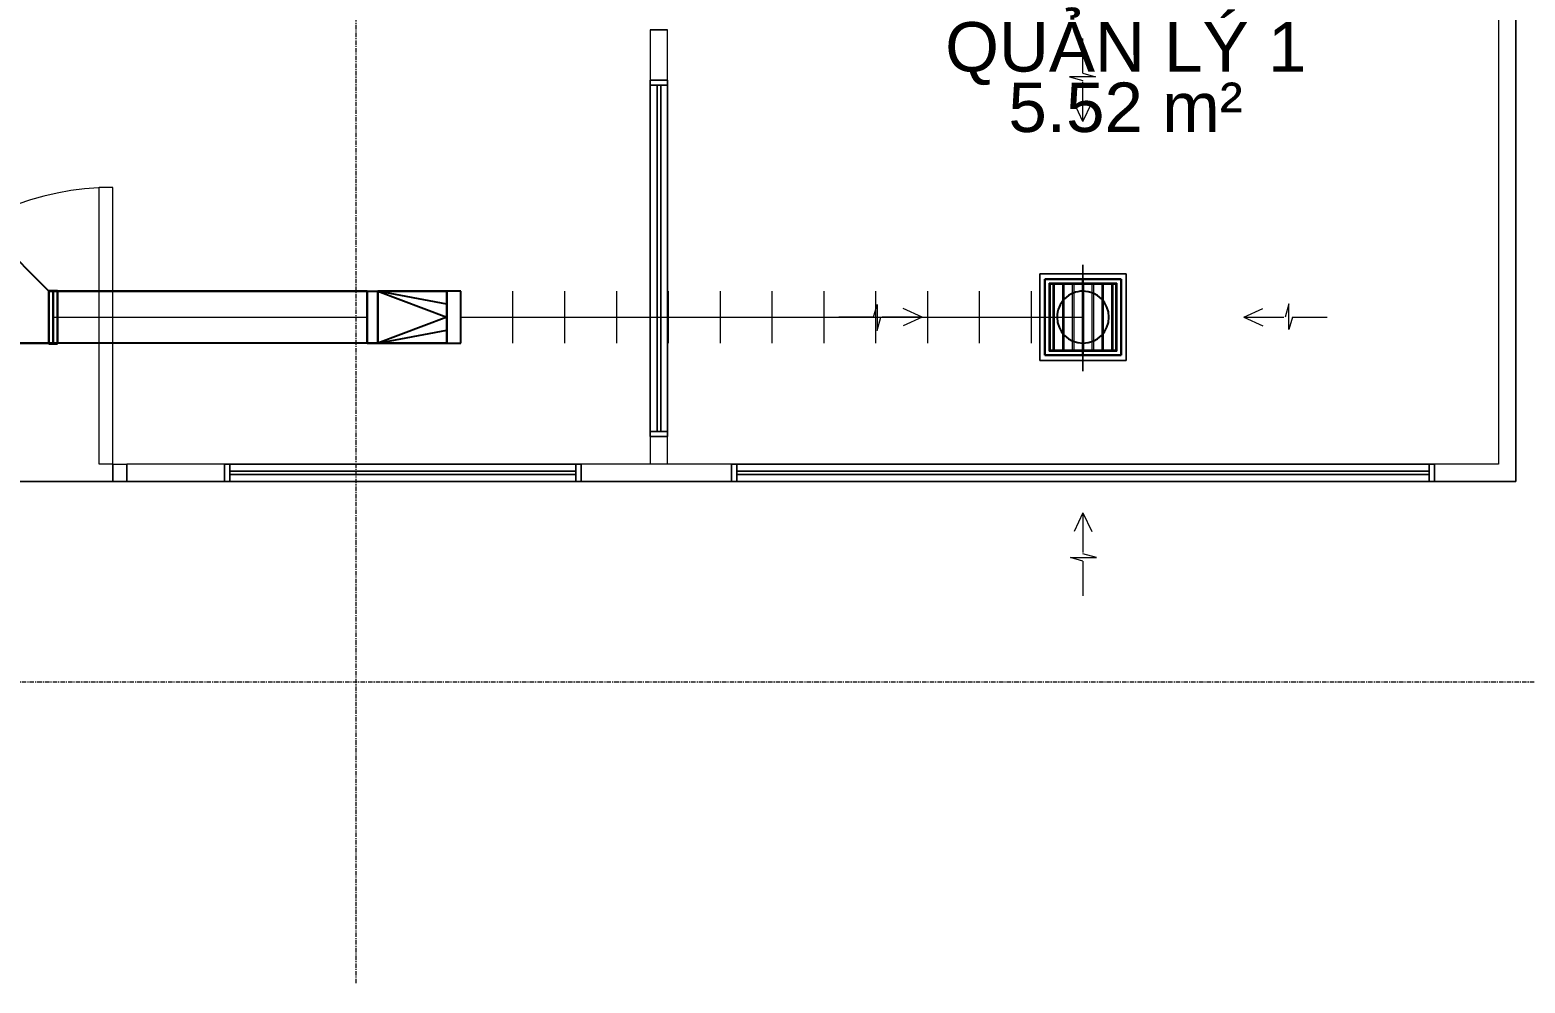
# Model space of a CAD drawing. Header units: millimetres. Extents: x -21807 to 17683, y 43568 to 60640.
# Drawn here: x 9959 to 14279, y 43568 to 46322 of the extents above; entities that cross this region are included whole.
import ezdxf

# ---------------------------------------------------------------- set-up
doc = ezdxf.new("R2010")
doc.units = ezdxf.units.MM
doc.linetypes.add('Grid Line', pattern=[22.225, 12.7, -3.175, 3.175, -3.175])
for name, color, linetype, lineweight in [('A-AREA-IDEN', 7, 'Continuous', 9), ('A-DETL-GENF', 7, 'Continuous', 5), ('A-GENM', 7, 'Continuous', 5), ('A-WALL', 7, 'Continuous', 9), ('M-HVAC-CDFF', 7, 'Continuous', 5), ('M-HVAC-DUCT', 7, 'Continuous', 25), ('M-HVAC-DUCT-CNTR', 7, 'Continuous', 5), ('S-GRID', 7, 'Continuous', 9)]:
    doc.layers.add(name, color=color, linetype=linetype, lineweight=lineweight)
for name, color, linetype, lineweight, true_color in [('A-DOOR', 5, 'Continuous', 9, 0x0000ff), ('A-FLOR', 7, 'Continuous', 9, 0x007f00), ('A-GLAZ', 7, 'Continuous', 9, 0x00007f), ('M-HVAC-DUCT-PATT', 7, 'Continuous', 5, 0x007f00)]:
    doc.layers.add(name, color=color, linetype=linetype, lineweight=lineweight, true_color=true_color)
doc.styles.add('Arial_3', font='arial.ttf', dxfattribs={"height": 143})

# ---------------------------------------------------------------- blocks, each defined once
blk = doc.blocks.new('AK_OViewTuongPanel - 2000x1200-V4-MẶT BẰNG HỆ THỐNG GIÓ THẢI')
at = {"layer": 'A-GLAZ', "color": 9, "lineweight": 13, "true_color": 0xaaaad4}
for p, q in [((-1015, 25), (-1015, -25)), ((-1000, 25), (-1015, 25)), ((-1000, -25), (-1000, 25)), ((1000, 25), (-1000, 25)), ((1000, 5), (-1000, 5)), ((-1000, 5), (-1000, -5)), ((1015, 25), (1000, 25)), ((1000, 25), (1000, -25)), ((1000, -5), (1000, 5)), ((1015, -25), (1015, 25)), ((-1015, -25), (-1000, -25)), ((-1000, -5), (1000, -5)), ((-1000, -25), (1000, -25)), ((1000, -25), (1015, -25))]:
    blk.add_line(p, q, dxfattribs=at)
at = {"layer": 'A-GLAZ', "color": 7, "lineweight": 13, "true_color": 0xececf5}
for p, q in [((-1015, -25), (-1015, 25)), ((-1000, -5), (-1000, 5)), ((-1000, 5), (-1000, -5)), ((1000, 5), (1000, -5)), ((1000, -5), (1000, 5)), ((1015, 25), (1015, -25))]:
    blk.add_line(p, q, dxfattribs=at)
at = {"layer": 'A-GLAZ', "color": 254, "lineweight": 13, "true_color": 0xe0e0ef}
for p, q in [((-1015, 25), (-1000, 25)), ((-1000, 25), (-1000, 5)), ((1000, 25), (1015, 25)), ((1000, 5), (1000, 25)), ((-1000, -25), (-1015, -25)), ((-1000, -5), (-1000, -25)), ((1000, -25), (1000, -5)), ((1015, -25), (1000, -25))]:
    blk.add_line(p, q, dxfattribs=at)
at = {"layer": 'A-GLAZ', "color": 254, "lineweight": 13, "true_color": 0xcccce5}
for p, q in [((-1000, 25), (1000, 25)), ((-1000, 5), (1000, 5)), ((1000, -5), (-1000, -5)), ((1000, -25), (-1000, -25))]:
    blk.add_line(p, q, dxfattribs=at)
blk = doc.blocks.new('AK_OViewTuongPanel - 1000x1200-V5-MẶT BẰNG HỆ THỐNG GIÓ THẢI')
at = {"layer": 'A-GLAZ', "color": 254, "lineweight": 13, "true_color": 0xe0e0ef}
for p, q in [((-515, 25), (-500, 25)), ((-500, 25), (-500, 5)), ((500, 25), (515, 25)), ((500, 5), (500, 25)), ((-500, -25), (-515, -25)), ((-500, -5), (-500, -25)), ((500, -25), (500, -5)), ((515, -25), (500, -25))]:
    blk.add_line(p, q, dxfattribs=at)
at = {"layer": 'A-GLAZ', "color": 7, "lineweight": 13, "true_color": 0xececf5}
for p, q in [((-515, -25), (-515, 25)), ((-500, -5), (-500, 5)), ((-500, 5), (-500, -5)), ((500, 5), (500, -5)), ((500, -5), (500, 5)), ((515, 25), (515, -25))]:
    blk.add_line(p, q, dxfattribs=at)
at = {"layer": 'A-GLAZ', "color": 9, "lineweight": 13, "true_color": 0xaaaad4}
for p, q in [((-515, 25), (-515, -25)), ((-500, 25), (-515, 25)), ((500, 25), (-500, 25)), ((-500, -25), (-500, 25)), ((500, 5), (-500, 5)), ((-500, 5), (-500, -5)), ((515, 25), (500, 25)), ((500, 25), (500, -25)), ((500, -5), (500, 5)), ((515, -25), (515, 25)), ((-515, -25), (-500, -25)), ((-500, -5), (500, -5)), ((-500, -25), (500, -25)), ((500, -25), (515, -25))]:
    blk.add_line(p, q, dxfattribs=at)
at = {"layer": 'A-GLAZ', "color": 254, "lineweight": 13, "true_color": 0xcccce5}
for p, q in [((-500, 25), (500, 25)), ((-500, 5), (500, 5)), ((500, -5), (-500, -5)), ((500, -25), (-500, -25))]:
    blk.add_line(p, q, dxfattribs=at)
blk = doc.blocks.new('AK_OViewTuongPanel - 1000x1200-V27-MẶT BẰNG HỆ THỐNG GIÓ THẢI')
at = {"layer": 'A-GLAZ', "color": 254, "lineweight": 13, "true_color": 0xe0e0ef}
for p, q in [((-515, 25), (-500, 25)), ((-500, 25), (-500, 5)), ((500, 25), (515, 25)), ((500, 5), (500, 25)), ((-500, -25), (-515, -25)), ((-500, -5), (-500, -25)), ((500, -25), (500, -5)), ((515, -25), (500, -25))]:
    blk.add_line(p, q, dxfattribs=at)
at = {"layer": 'A-GLAZ', "color": 7, "lineweight": 13, "true_color": 0xececf5}
for p, q in [((-515, -25), (-515, 25)), ((-500, -5), (-500, 5)), ((-500, 5), (-500, -5)), ((500, 5), (500, -5)), ((500, -5), (500, 5)), ((515, 25), (515, -25))]:
    blk.add_line(p, q, dxfattribs=at)
at = {"layer": 'A-GLAZ', "color": 9, "lineweight": 13, "true_color": 0xaaaad4}
for p, q in [((-515, 25), (-515, -25)), ((-500, 25), (-515, 25)), ((500, 25), (-500, 25)), ((-500, -25), (-500, 25)), ((500, 5), (-500, 5)), ((-500, 5), (-500, -5)), ((515, 25), (500, 25)), ((500, 25), (500, -25)), ((500, -5), (500, 5)), ((515, -25), (515, 25)), ((-515, -25), (-500, -25)), ((-500, -5), (500, -5)), ((-500, -25), (500, -25)), ((500, -25), (515, -25))]:
    blk.add_line(p, q, dxfattribs=at)
at = {"layer": 'A-GLAZ', "color": 254, "lineweight": 13, "true_color": 0xcccce5}
for p, q in [((-500, 25), (500, 25)), ((-500, 5), (500, 5)), ((500, -5), (-500, -5)), ((500, -25), (-500, -25))]:
    blk.add_line(p, q, dxfattribs=at)
blk = doc.blocks.new('Cư_a đôi ca_nh lê_ch - _D2 _1300x2200__TrongNha-1164139-MẶT BẰNG HỆ THỐNG GIÓ THẢI')
at = {"layer": 'A-DETL-GENF', "color": 253, "lineweight": 9, "true_color": 0xaaaaaa}
for p, q in [((-785, -25), (-745, -25)), ((-785, -25), (-785, -825)), ((-745, -25), (-745, -825)), ((435, -25), (395, -25)), ((395, -25), (395, -445)), ((435, -25), (435, -445)), ((435, -445), (395, -445)), ((-785, -825), (-745, -825))]:
    blk.add_line(p, q, dxfattribs=at)
for centre, radius, start, end in [((-785, -25), 800, 270, 360), ((435, -25), 420, 180, 270)]:
    blk.add_arc(centre, radius, start, end, dxfattribs=at)
at = {"layer": 'A-DOOR', "color": 254, "lineweight": 13, "true_color": 0xccccff}
for p, q in [((-825, -25), (-825, 25)), ((-825, 25), (-785, 25)), ((-785, -25), (-785, 25)), ((435, 25), (475, 25)), ((435, -25), (435, 25)), ((475, 25), (475, -25)), ((-785, -25), (-825, -25)), ((475, -25), (435, -25))]:
    blk.add_line(p, q, dxfattribs=at)
at = {"layer": 'A-DOOR', "color": 161, "lineweight": 13, "true_color": 0xaaaaff}
for p, q in [((-825, 25), (-785, 25)), ((-785, 25), (-785, -25)), ((435, -25), (435, 25)), ((435, 25), (475, 25)), ((-785, -25), (-825, -25)), ((475, -25), (435, -25))]:
    blk.add_line(p, q, dxfattribs=at)
at = {"layer": 'A-DOOR', "color": 254, "lineweight": 13, "true_color": 0xe0e0ff}
for p, q in [((-825, -25), (-825, 25)), ((475, -25), (475, 25))]:
    blk.add_line(p, q, dxfattribs=at)
blk = doc.blocks.new('AK-SGS-M3-A_rvt-1-MẶT BẰNG HỆ THỐNG GIÓ THẢI')
at = {"layer": 'A-WALL', "color": 253, "lineweight": 13, "true_color": 0xaaaaaa}
for p, q in [((14251.4, 45016.9), (14251.4, 51091.9)), ((14201.4, 47366.9), (14201.4, 45066.9)), ((11751.4, 46321.9), (11751.4, 46176.9)), ((11801.4, 46321.9), (11751.4, 46321.9)), ((11801.4, 46176.9), (11801.4, 46321.9)), ((11751.4, 45146.9), (11751.4, 45066.9)), ((11801.4, 45066.9), (11801.4, 45146.9)), ((10521.4, 45066.9), (10238.9, 45066.9)), ((10238.9, 45066.9), (10238.9, 45016.9)), ((11751.4, 45066.9), (11551.4, 45066.9)), ((11986.4, 45066.9), (11801.4, 45066.9)), ((14201.4, 45066.9), (14016.4, 45066.9)), ((10238.9, 45016.9), (10521.4, 45016.9)), ((11551.4, 45016.9), (11986.4, 45016.9)), ((14016.4, 45016.9), (14201.4, 45016.9)), ((14201.4, 45016.9), (14251.4, 45016.9))]:
    blk.add_line(p, q, dxfattribs=at)
at = {"layer": 'A-WALL', "color": 254, "lineweight": 13, "true_color": 0xcccccc}
for p, q in [((14251.4, 45016.9), (14251.4, 51091.9)), ((14201.4, 47366.9), (14201.4, 45066.9)), ((11751.4, 46321.9), (11751.4, 46176.9)), ((11801.4, 46176.9), (11801.4, 46321.9)), ((11751.4, 45161.9), (11751.4, 46161.9)), ((11801.4, 46161.9), (11801.4, 45161.9)), ((11751.4, 45146.9), (11751.4, 45066.9)), ((11801.4, 45066.9), (11801.4, 45146.9)), ((10521.4, 45066.9), (10238.9, 45066.9)), ((10536.4, 45066.9), (11536.4, 45066.9)), ((11751.4, 45066.9), (11551.4, 45066.9)), ((11986.4, 45066.9), (11801.4, 45066.9)), ((12001.4, 45066.9), (14001.4, 45066.9)), ((14201.4, 45066.9), (14016.4, 45066.9)), ((10238.9, 45016.9), (10521.4, 45016.9)), ((11536.4, 45016.9), (10536.4, 45016.9)), ((11551.4, 45016.9), (11986.4, 45016.9)), ((14001.4, 45016.9), (12001.4, 45016.9)), ((14016.4, 45016.9), (14201.4, 45016.9)), ((14251.4, 45016.9), (14201.4, 45016.9))]:
    blk.add_line(p, q, dxfattribs=at)
at = {"layer": 'A-WALL', "color": 254, "lineweight": 13, "true_color": 0xe0e0e0}
for p, q in [((11751.4, 46321.9), (11801.4, 46321.9)), ((11751.4, 46176.9), (11801.4, 46176.9)), ((11751.4, 46161.9), (11751.4, 46176.9)), ((11801.4, 46176.9), (11801.4, 46161.9)), ((11751.4, 46161.9), (11751.4, 45161.9)), ((11801.4, 45161.9), (11801.4, 46161.9)), ((11751.4, 45146.9), (11751.4, 45161.9)), ((11801.4, 45146.9), (11751.4, 45146.9)), ((11801.4, 45161.9), (11801.4, 45146.9)), ((10238.9, 45016.9), (10238.9, 45066.9)), ((10521.4, 45016.9), (10521.4, 45066.9)), ((10521.4, 45066.9), (10536.4, 45066.9)), ((11536.4, 45066.9), (10536.4, 45066.9)), ((11536.4, 45066.9), (11551.4, 45066.9)), ((11551.4, 45066.9), (11551.4, 45016.9)), ((11801.4, 45066.9), (11751.4, 45066.9)), ((11986.4, 45016.9), (11986.4, 45066.9)), ((11986.4, 45066.9), (12001.4, 45066.9)), ((14001.4, 45066.9), (12001.4, 45066.9)), ((14001.4, 45066.9), (14016.4, 45066.9)), ((14016.4, 45066.9), (14016.4, 45016.9)), ((10536.4, 45016.9), (10521.4, 45016.9)), ((10536.4, 45016.9), (11536.4, 45016.9)), ((11551.4, 45016.9), (11536.4, 45016.9)), ((12001.4, 45016.9), (11986.4, 45016.9)), ((12001.4, 45016.9), (14001.4, 45016.9)), ((14016.4, 45016.9), (14001.4, 45016.9))]:
    blk.add_line(p, q, dxfattribs=at)
at = {"layer": 'A-WALL', "color": 7, "lineweight": 13, "true_color": 0xececec}
for p, q in [((11751.4, 46176.9), (11751.4, 46161.9)), ((11751.4, 46176.9), (11801.4, 46176.9)), ((11801.4, 46161.9), (11801.4, 46176.9)), ((11751.4, 45161.9), (11751.4, 45146.9)), ((11801.4, 45146.9), (11751.4, 45146.9)), ((11801.4, 45146.9), (11801.4, 45161.9)), ((10521.4, 45016.9), (10521.4, 45066.9)), ((10536.4, 45066.9), (10521.4, 45066.9)), ((11551.4, 45066.9), (11536.4, 45066.9)), ((11551.4, 45066.9), (11551.4, 45016.9)), ((11986.4, 45016.9), (11986.4, 45066.9)), ((12001.4, 45066.9), (11986.4, 45066.9)), ((14016.4, 45066.9), (14001.4, 45066.9)), ((14016.4, 45066.9), (14016.4, 45016.9)), ((10521.4, 45016.9), (10536.4, 45016.9)), ((11536.4, 45016.9), (11551.4, 45016.9)), ((11986.4, 45016.9), (12001.4, 45016.9)), ((14001.4, 45016.9), (14016.4, 45016.9))]:
    blk.add_line(p, q, dxfattribs=at)
at = {"layer": 'A-DOOR', "color": 9, "lineweight": 13, "true_color": 0xaaaad4, "rotation": 180}
blk.add_blockref('Cư_a đôi ca_nh lê_ch - _D2 _1300x2200__TrongNha-1164139-MẶT BẰNG HỆ THỐNG GIÓ THẢI', (9413.9, 45041.9), dxfattribs=at)
at = {"layer": 'A-GLAZ', "color": 9, "lineweight": 13, "true_color": 0xaaaad4}
for name, p, rotation in [('AK_OViewTuongPanel - 1000x1200-V27-MẶT BẰNG HỆ THỐNG GIÓ THẢI', (11776.4, 45661.9), 89.9999999999999), ('AK_OViewTuongPanel - 2000x1200-V4-MẶT BẰNG HỆ THỐNG GIÓ THẢI', (13001.4, 45041.9), 180)]:
    blk.add_blockref(name, p, dxfattribs=dict(at, rotation=rotation))
blk.add_blockref('AK_OViewTuongPanel - 1000x1200-V5-MẶT BẰNG HỆ THỐNG GIÓ THẢI', (11036.4, 45041.9), dxfattribs=at)
blk = doc.blocks.new('THẢI GIÓ TƯƠI - THẢI 250-2479535-MẶT BẰNG HỆ THỐNG GIÓ THẢI')
at = {"layer": 'A-GENM', "color": 34, "true_color": 0x994c00}
for p, q in [((0, 605), (0, 705)), ((0, 605), (36.1, 594.6)), ((-38.7, 594.6), (0, 583.6)), ((36.1, 594.6), (-38.7, 594.6)), ((0, 465), (0, 580)), ((0, 465), (-25.4, 519.4)), ((0, 465), (25.4, 519.4)), ((-705, 0), (-805, 0)), ((-705, 0), (-694.6, 36.1)), ((-694.6, 36.1), (-694.6, -38.7)), ((-694.6, -38.7), (-683.6, 0)), ((-565, 0), (-680, 0)), ((-565, 0), (-619.4, 25.4)), ((-565, 0), (-619.4, -25.4)), ((27.3, 0), (65, 0)), ((107.3, 0), (27.3, 0)), ((65, 0), (49.6, 0)), ((65, 0), (80.4, 0)), ((65, 0), (107.3, 0)), ((75.6, 0), (113.3, 0)), ((155.6, 0), (75.6, 0)), ((113.3, 0), (97.9, 0)), ((113.3, 0), (128.7, 0)), ((113.3, 0), (155.6, 0)), ((565, 0), (619.4, 25.4)), ((694.6, 38.7), (683.6, 0)), ((694.6, -36.1), (694.6, 38.7)), ((-151, 0), (-113.3, 0)), ((-71, 0), (-151, 0)), ((-113.3, 0), (-128.7, 0)), ((-113.3, 0), (-97.9, 0)), ((-113.3, 0), (-71, 0)), ((-102.7, 0), (-65, 0)), ((-22.7, 0), (-102.7, 0)), ((-65, 0), (-80.4, 0)), ((-65, 0), (-49.6, 0)), ((-65, 0), (-22.7, 0)), ((565, 0), (619.4, -25.4)), ((565, 0), (680, 0)), ((705, 0), (694.6, -36.1)), ((705, 0), (805, 0)), ((0, -465), (-25.4, -519.4)), ((0, -465), (25.4, -519.4)), ((0, -465), (0, -580)), ((-36.1, -594.6), (38.7, -594.6)), ((0, -605), (-36.1, -594.6)), ((38.7, -594.6), (0, -583.6)), ((0, -605), (0, -705))]:
    blk.add_line(p, q, dxfattribs=at)
at = {"layer": 'M-HVAC-CDFF', "color": 34, "true_color": 0x994c00}
for p, q in [((125, 125), (-125, 125)), ((-125, 125), (-125, -125)), ((-125, -125), (-125, 125)), ((-125, 125), (125, 125)), ((98, 98), (-98, 98)), ((-98, 98), (-98, -98)), ((-98, -98), (-98, 98)), ((-98, 98), (98, 98)), ((-95, -95), (-95, 95)), ((-95, 95), (95, 95)), ((95, 95), (-95, 95)), ((-95, 95), (-95, -95)), ((-95, -95), (-95, 95)), ((-95, 95), (95, 95)), ((95, 95), (-95, 95)), ((-95, 95), (-95, -95)), ((95, 87.6), (-95, 87.6)), ((95, 95), (95, -95)), ((95, -95), (95, 95)), ((95, 95), (95, -95)), ((95, -95), (95, 95)), ((98, -98), (98, 98)), ((98, 98), (98, -98)), ((125, -125), (125, 125)), ((125, 125), (125, -125)), ((-95, 82.4), (95, 82.4)), ((95, 59.3), (-95, 59.3)), ((-95, 54.1), (95, 54.1)), ((95, 30.9), (-95, 30.9)), ((-95, 25.7), (95, 25.7)), ((95, 2.6), (-95, 2.6)), ((-95, -2.6), (95, -2.6)), ((95, -25.7), (-95, -25.7)), ((-95, -30.9), (95, -30.9)), ((95, -54.1), (-95, -54.1)), ((-95, -59.3), (95, -59.3)), ((95, -82.4), (-95, -82.4)), ((-125, -125), (125, -125)), ((125, -125), (-125, -125)), ((-98, -98), (98, -98)), ((98, -98), (-98, -98)), ((-95, -87.6), (95, -87.6)), ((95, -95), (-95, -95)), ((-95, -95), (95, -95)), ((95, -95), (-95, -95)), ((-95, -95), (95, -95))]:
    blk.add_line(p, q, dxfattribs=at)
at = {"layer": 'M-HVAC-CDFF', "color": 34, "true_color": 0x994c00, "flags": 128}
for points in [[(-95, 85), (-95, 85.4), (-95, 85.8), (-95, 86.1), (-95, 86.5), (-95, 86.8), (-95, 87), (-95, 87.3), (-95, 87.4), (-95, 87.5), (-95, 87.6), (-95, 87.5), (-95, 87.4), (-95, 87.3), (-95, 87), (-95, 86.8), (-95, 86.5), (-95, 86.1), (-95, 85.8), (-95, 85.4), (-95, 85)], [(95, 85), (95, 85.4), (95, 85.8), (95, 86.1), (95, 86.5), (95, 86.8), (95, 87), (95, 87.3), (95, 87.4), (95, 87.5), (95, 87.6), (95, 87.5), (95, 87.4), (95, 87.3), (95, 87), (95, 86.8), (95, 86.5), (95, 86.1), (95, 85.8), (95, 85.4), (95, 85)], [(-95, 85), (-95, 84.6), (-95, 84.2), (-95, 83.9), (-95, 83.5), (-95, 83.2), (-95, 83), (-95, 82.7), (-95, 82.6), (-95, 82.5), (-95, 82.4), (-95, 82.5), (-95, 82.6), (-95, 82.7), (-95, 83), (-95, 83.2), (-95, 83.5), (-95, 83.9), (-95, 84.2), (-95, 84.6), (-95, 85)], [(-95, 56.7), (-95, 57.1), (-95, 57.4), (-95, 57.8), (-95, 58.1), (-95, 58.4), (-95, 58.7), (-95, 58.9), (-95, 59.1), (-95, 59.2), (-95, 59.3), (-95, 59.2), (-95, 59.1), (-95, 58.9), (-95, 58.7), (-95, 58.4), (-95, 58.1), (-95, 57.8), (-95, 57.4), (-95, 57.1), (-95, 56.7)], [(-95, 56.7), (-95, 56.3), (-95, 55.9), (-95, 55.5), (-95, 55.2), (-95, 54.9), (-95, 54.6), (-95, 54.4), (-95, 54.2), (-95, 54.1), (-95, 54.1), (-95, 54.1), (-95, 54.2), (-95, 54.4), (-95, 54.6), (-95, 54.9), (-95, 55.2), (-95, 55.5), (-95, 55.9), (-95, 56.3), (-95, 56.7)], [(95, 85), (95, 84.6), (95, 84.2), (95, 83.9), (95, 83.5), (95, 83.2), (95, 83), (95, 82.7), (95, 82.6), (95, 82.5), (95, 82.4), (95, 82.5), (95, 82.6), (95, 82.7), (95, 83), (95, 83.2), (95, 83.5), (95, 83.9), (95, 84.2), (95, 84.6), (95, 85)], [(95, 56.7), (95, 57.1), (95, 57.4), (95, 57.8), (95, 58.1), (95, 58.4), (95, 58.7), (95, 58.9), (95, 59.1), (95, 59.2), (95, 59.3), (95, 59.2), (95, 59.1), (95, 58.9), (95, 58.7), (95, 58.4), (95, 58.1), (95, 57.8), (95, 57.4), (95, 57.1), (95, 56.7)], [(95, 56.7), (95, 56.3), (95, 55.9), (95, 55.5), (95, 55.2), (95, 54.9), (95, 54.6), (95, 54.4), (95, 54.2), (95, 54.1), (95, 54.1), (95, 54.1), (95, 54.2), (95, 54.4), (95, 54.6), (95, 54.9), (95, 55.2), (95, 55.5), (95, 55.9), (95, 56.3), (95, 56.7)], [(-95, 28.3), (-95, 28.7), (-95, 29.1), (-95, 29.5), (-95, 29.8), (-95, 30.1), (-95, 30.4), (-95, 30.6), (-95, 30.8), (-95, 30.9), (-95, 30.9), (-95, 30.9), (-95, 30.8), (-95, 30.6), (-95, 30.4), (-95, 30.1), (-95, 29.8), (-95, 29.5), (-95, 29.1), (-95, 28.7), (-95, 28.3)], [(-95, 28.3), (-95, 27.9), (-95, 27.6), (-95, 27.2), (-95, 26.9), (-95, 26.6), (-95, 26.3), (-95, 26.1), (-95, 25.9), (-95, 25.8), (-95, 25.7), (-95, 25.8), (-95, 25.9), (-95, 26.1), (-95, 26.3), (-95, 26.6), (-95, 26.9), (-95, 27.2), (-95, 27.6), (-95, 27.9), (-95, 28.3)], [(-95, 0), (-95, 0.4), (-95, 0.8), (-95, 1.1), (-95, 1.5), (-95, 1.8), (-95, 2), (-95, 2.3), (-95, 2.4), (-95, 2.5), (-95, 2.6), (-95, 2.5), (-95, 2.4), (-95, 2.3), (-95, 2), (-95, 1.8), (-95, 1.5), (-95, 1.1), (-95, 0.8), (-95, 0.4), (-95, 0)], [(-95, 0), (-95, -0.4), (-95, -0.8), (-95, -1.1), (-95, -1.5), (-95, -1.8), (-95, -2), (-95, -2.3), (-95, -2.4), (-95, -2.5), (-95, -2.6), (-95, -2.5), (-95, -2.4), (-95, -2.3), (-95, -2), (-95, -1.8), (-95, -1.5), (-95, -1.1), (-95, -0.8), (-95, -0.4), (-95, 0)], [(95, 28.3), (95, 28.7), (95, 29.1), (95, 29.5), (95, 29.8), (95, 30.1), (95, 30.4), (95, 30.6), (95, 30.8), (95, 30.9), (95, 30.9), (95, 30.9), (95, 30.8), (95, 30.6), (95, 30.4), (95, 30.1), (95, 29.8), (95, 29.5), (95, 29.1), (95, 28.7), (95, 28.3)], [(95, 28.3), (95, 27.9), (95, 27.6), (95, 27.2), (95, 26.9), (95, 26.6), (95, 26.3), (95, 26.1), (95, 25.9), (95, 25.8), (95, 25.7), (95, 25.8), (95, 25.9), (95, 26.1), (95, 26.3), (95, 26.6), (95, 26.9), (95, 27.2), (95, 27.6), (95, 27.9), (95, 28.3)], [(95, 0), (95, 0.4), (95, 0.8), (95, 1.1), (95, 1.5), (95, 1.8), (95, 2), (95, 2.3), (95, 2.4), (95, 2.5), (95, 2.6), (95, 2.5), (95, 2.4), (95, 2.3), (95, 2), (95, 1.8), (95, 1.5), (95, 1.1), (95, 0.8), (95, 0.4), (95, 0)], [(95, 0), (95, -0.4), (95, -0.8), (95, -1.1), (95, -1.5), (95, -1.8), (95, -2), (95, -2.3), (95, -2.4), (95, -2.5), (95, -2.6), (95, -2.5), (95, -2.4), (95, -2.3), (95, -2), (95, -1.8), (95, -1.5), (95, -1.1), (95, -0.8), (95, -0.4), (95, 0)], [(-95, -28.3), (-95, -27.9), (-95, -27.6), (-95, -27.2), (-95, -26.9), (-95, -26.6), (-95, -26.3), (-95, -26.1), (-95, -25.9), (-95, -25.8), (-95, -25.7), (-95, -25.8), (-95, -25.9), (-95, -26.1), (-95, -26.3), (-95, -26.6), (-95, -26.9), (-95, -27.2), (-95, -27.6), (-95, -27.9), (-95, -28.3)], [(-95, -28.3), (-95, -28.7), (-95, -29.1), (-95, -29.5), (-95, -29.8), (-95, -30.1), (-95, -30.4), (-95, -30.6), (-95, -30.8), (-95, -30.9), (-95, -30.9), (-95, -30.9), (-95, -30.8), (-95, -30.6), (-95, -30.4), (-95, -30.1), (-95, -29.8), (-95, -29.5), (-95, -29.1), (-95, -28.7), (-95, -28.3)], [(95, -28.3), (95, -27.9), (95, -27.6), (95, -27.2), (95, -26.9), (95, -26.6), (95, -26.3), (95, -26.1), (95, -25.9), (95, -25.8), (95, -25.7), (95, -25.8), (95, -25.9), (95, -26.1), (95, -26.3), (95, -26.6), (95, -26.9), (95, -27.2), (95, -27.6), (95, -27.9), (95, -28.3)], [(95, -28.3), (95, -28.7), (95, -29.1), (95, -29.5), (95, -29.8), (95, -30.1), (95, -30.4), (95, -30.6), (95, -30.8), (95, -30.9), (95, -30.9), (95, -30.9), (95, -30.8), (95, -30.6), (95, -30.4), (95, -30.1), (95, -29.8), (95, -29.5), (95, -29.1), (95, -28.7), (95, -28.3)], [(-95, -56.7), (-95, -56.3), (-95, -55.9), (-95, -55.5), (-95, -55.2), (-95, -54.9), (-95, -54.6), (-95, -54.4), (-95, -54.2), (-95, -54.1), (-95, -54.1), (-95, -54.1), (-95, -54.2), (-95, -54.4), (-95, -54.6), (-95, -54.9), (-95, -55.2), (-95, -55.5), (-95, -55.9), (-95, -56.3), (-95, -56.7)], [(-95, -56.7), (-95, -57.1), (-95, -57.4), (-95, -57.8), (-95, -58.1), (-95, -58.4), (-95, -58.7), (-95, -58.9), (-95, -59.1), (-95, -59.2), (-95, -59.3), (-95, -59.2), (-95, -59.1), (-95, -58.9), (-95, -58.7), (-95, -58.4), (-95, -58.1), (-95, -57.8), (-95, -57.4), (-95, -57.1), (-95, -56.7)], [(-95, -85), (-95, -84.6), (-95, -84.2), (-95, -83.9), (-95, -83.5), (-95, -83.2), (-95, -83), (-95, -82.7), (-95, -82.6), (-95, -82.5), (-95, -82.4), (-95, -82.5), (-95, -82.6), (-95, -82.7), (-95, -83), (-95, -83.2), (-95, -83.5), (-95, -83.9), (-95, -84.2), (-95, -84.6), (-95, -85)], [(-95, -85), (-95, -85.4), (-95, -85.8), (-95, -86.1), (-95, -86.5), (-95, -86.8), (-95, -87), (-95, -87.3), (-95, -87.4), (-95, -87.5), (-95, -87.6), (-95, -87.5), (-95, -87.4), (-95, -87.3), (-95, -87), (-95, -86.8), (-95, -86.5), (-95, -86.1), (-95, -85.8), (-95, -85.4), (-95, -85)], [(95, -56.7), (95, -56.3), (95, -55.9), (95, -55.5), (95, -55.2), (95, -54.9), (95, -54.6), (95, -54.4), (95, -54.2), (95, -54.1), (95, -54.1), (95, -54.1), (95, -54.2), (95, -54.4), (95, -54.6), (95, -54.9), (95, -55.2), (95, -55.5), (95, -55.9), (95, -56.3), (95, -56.7)], [(95, -56.7), (95, -57.1), (95, -57.4), (95, -57.8), (95, -58.1), (95, -58.4), (95, -58.7), (95, -58.9), (95, -59.1), (95, -59.2), (95, -59.3), (95, -59.2), (95, -59.1), (95, -58.9), (95, -58.7), (95, -58.4), (95, -58.1), (95, -57.8), (95, -57.4), (95, -57.1), (95, -56.7)], [(95, -85), (95, -84.6), (95, -84.2), (95, -83.9), (95, -83.5), (95, -83.2), (95, -83), (95, -82.7), (95, -82.6), (95, -82.5), (95, -82.4), (95, -82.5), (95, -82.6), (95, -82.7), (95, -83), (95, -83.2), (95, -83.5), (95, -83.9), (95, -84.2), (95, -84.6), (95, -85)], [(95, -85), (95, -85.4), (95, -85.8), (95, -86.1), (95, -86.5), (95, -86.8), (95, -87), (95, -87.3), (95, -87.4), (95, -87.5), (95, -87.6), (95, -87.5), (95, -87.4), (95, -87.3), (95, -87), (95, -86.8), (95, -86.5), (95, -86.1), (95, -85.8), (95, -85.4), (95, -85)]]:
    blk.add_lwpolyline(points, dxfattribs=at)
blk = doc.blocks.new('ConThu_VuongTron_NepC1 - Standard-2479584-MẶT BẰNG HỆ THỐNG GIÓ THẢI')
at = {"layer": 'M-HVAC-DUCT', "color": 34, "true_color": 0x994c00}
for p, q in [((9628.9, 53004.3), (9848.9, 53004.3)), ((9628.9, 52784.3), (9628.9, 53004.3)), ((9848.9, 53004.3), (9628.9, 53004.3)), ((9628.9, 53004.3), (9628.9, 52784.3)), ((9628.9, 52784.3), (9628.9, 53004.3)), ((9628.9, 53004.3), (9848.9, 53004.3)), ((9848.9, 53004.3), (9848.9, 52784.3)), ((9848.9, 52784.3), (9848.9, 53004.3)), ((9848.9, 53004.3), (9848.9, 52784.3)), ((9628.9, 52894.3), (9738.9, 52894.3)), ((9701.4, 52894.3), (9628.9, 52894.3)), ((9738.9, 52894.3), (9848.9, 52894.3)), ((9848.9, 52894.3), (9776.4, 52894.3)), ((9848.9, 52784.3), (9628.9, 52784.3)), ((9628.9, 52784.3), (9848.9, 52784.3)), ((9848.9, 52784.3), (9628.9, 52784.3))]:
    blk.add_line(p, q, dxfattribs=at)
for start, end in [(90, 180), (90, 180), (90, 180), (0, 90), (0, 90), (0, 90), (180, 270), (180, 270), (180, 270), (270, 0), (270, 0), (270, 0)]:
    blk.add_arc((9738.9, 52894.3), 75, start, end, dxfattribs=at)
blk = doc.blocks.new('ChanRe_ChuNhat_NepC1 - Standard-2527194-MẶT BẰNG HỆ THỐNG GIÓ THẢI')
at = {"layer": 'M-HVAC-DUCT', "color": 34, "true_color": 0x994c00}
for p, q in [((150, 75), (-6.096, 75)), ((-6.096, 75), (150, 75)), ((-6.096, 75), (-6.096, -225)), ((-6.096, -225), (-6.096, 75)), ((150, 77), (150, -77)), ((150, -77), (150, 77)), ((162.5, 77), (150, 77)), ((150, 77), (162.5, 77)), ((150, 75), (150, -75)), ((150, -75), (150, 75)), ((150, 75), (150, -75)), ((150, -75), (150, 75)), ((162.5, 75), (150, 75)), ((150, 75), (162.5, 75)), ((162.5, 77), (162.5, -77)), ((162.5, -77), (162.5, 77)), ((175, 77), (162.5, 77)), ((162.5, 77), (175, 77)), ((162.5, 77), (162.5, -77)), ((162.5, -77), (162.5, 77)), ((162.5, 75), (162.5, -75)), ((162.5, -75), (162.5, 75)), ((175, 75), (162.5, 75)), ((162.5, 75), (175, 75)), ((162.5, 75), (162.5, -75)), ((162.5, -75), (162.5, 75)), ((175, 77), (175, -77)), ((175, -77), (175, 77)), ((175, 75), (175, -75)), ((175, -75), (175, 75)), ((0, -225), (150, -75)), ((0, -225), (150, -75)), ((150, -75), (162.5, -75)), ((150, -75), (162.5, -75)), ((150, -77), (162.5, -77)), ((150, -77), (162.5, -77)), ((162.5, -75), (175, -75)), ((162.5, -75), (175, -75)), ((162.5, -77), (175, -77)), ((162.5, -77), (175, -77)), ((-6.096, -225), (0, -225)), ((0, -225), (-6.096, -225))]:
    blk.add_line(p, q, dxfattribs=at)
blk = doc.blocks.new('ConThu_VuongTron_NepC1 - Standard-2527269-MẶT BẰNG HỆ THỐNG GIÓ THẢI')
at = {"layer": 'M-HVAC-DUCT', "color": 34, "true_color": 0x994c00}
for p, q in [((-30, -75), (-30, 75)), ((-30, 75), (-30, -75)), ((-30, 75), (0, 75)), ((-30, 75), (0, 75)), ((0, 75), (200, 75)), ((200, 75), (0, 75)), ((0, 75), (0, -75)), ((0, -75), (0, 75)), ((0, 75), (200, 0)), ((200, 37.5), (0, 75)), ((0, -75), (0, 75)), ((0, 75), (0, -75)), ((200, 0), (200, 75)), ((200, 0), (200, 75)), ((240, 75), (200, 75)), ((200, 75), (200, 0)), ((200, 75), (200, 0)), ((240, 0), (240, 75)), ((240, 0), (240, 75)), ((200, -75), (200, 0)), ((200, -75), (200, 0)), ((200, 0), (200, -75)), ((240, -75), (240, 0)), ((240, -75), (240, 0)), ((200, 0), (0, -75)), ((0, -75), (200, -37.5)), ((200, 0), (200, -75)), ((0, -75), (-30, -75)), ((-30, -75), (0, -75)), ((0, -75), (200, -75)), ((200, -75), (0, -75)), ((200, -75), (240, -75))]:
    blk.add_line(p, q, dxfattribs=at)
blk = doc.blocks.new('AK-SGS-M3-Hrvt_rvt-1-MẶT BẰNG HỆ THỐNG GIÓ THẢI')
at = {"layer": 'A-FLOR', "color": 254, "true_color": 0xe0efe0}
for p, q in [((14251.4, 51091.9), (14251.4, 45016.9)), ((10521.4, 45016.9), (10198.9, 45016.9)), ((10536.4, 45016.9), (11536.4, 45016.9)), ((11986.4, 45016.9), (11551.4, 45016.9)), ((12001.4, 45016.9), (14001.4, 45016.9)), ((14251.4, 45016.9), (14016.4, 45016.9))]:
    blk.add_line(p, q, dxfattribs=at)
at = {"layer": 'A-FLOR', "color": 254, "true_color": 0xcce5cc}
for p, q in [((14251.4, 45016.9), (14251.4, 51091.9)), ((10198.9, 45016.9), (8978.9, 45016.9)), ((10198.9, 45016.9), (10521.4, 45016.9)), ((11551.4, 45016.9), (11986.4, 45016.9)), ((14016.4, 45016.9), (14251.4, 45016.9))]:
    blk.add_line(p, q, dxfattribs=at)
at = {"layer": 'A-FLOR', "color": 9, "true_color": 0xaad4aa}
blk.add_line((8978.9, 45016.9), (10198.9, 45016.9), dxfattribs=at)
at = {"layer": 'A-FLOR', "color": 7, "true_color": 0xf3f9f3}
for p, q in [((10536.4, 45016.9), (10521.4, 45016.9)), ((11551.4, 45016.9), (11536.4, 45016.9)), ((12001.4, 45016.9), (11986.4, 45016.9)), ((14016.4, 45016.9), (14001.4, 45016.9))]:
    blk.add_line(p, q, dxfattribs=at)
at = {"layer": 'A-FLOR', "color": 7, "true_color": 0xecf5ec}
for p, q in [((10521.4, 45016.9), (10536.4, 45016.9)), ((11536.4, 45016.9), (10536.4, 45016.9)), ((11536.4, 45016.9), (11551.4, 45016.9)), ((11986.4, 45016.9), (12001.4, 45016.9)), ((14001.4, 45016.9), (12001.4, 45016.9)), ((14001.4, 45016.9), (14016.4, 45016.9))]:
    blk.add_line(p, q, dxfattribs=at)
at = {"layer": 'M-HVAC-DUCT', "color": 34, "true_color": 0x994c00}
for p, q in [((10026.4, 45566.9), (10026.4, 45416.9)), ((10026.4, 45416.9), (10026.4, 45566.9)), ((10026.4, 45566.9), (10933.9, 45566.9)), ((10933.9, 45566.9), (10026.4, 45566.9)), ((10933.9, 45566.9), (10933.9, 45416.9)), ((10933.9, 45416.9), (10933.9, 45566.9)), ((10933.9, 45416.9), (10026.4, 45416.9)), ((10933.9, 45416.9), (10026.4, 45416.9))]:
    blk.add_line(p, q, dxfattribs=at)
at = {"layer": 'M-HVAC-DUCT-CNTR', "color": 34, "true_color": 0x994c00}
blk.add_line((10026.4, 45491.9), (10933.9, 45491.9), dxfattribs=at)
blk.add_open_spline([(11203.9, 45491.9), (11932.7, 45491.9), (13003.9, 45491.9), (13001.4, 45491.9), (13001.4, 45491.9)], degree=3, knots=[0, 0, 0, 0, 7.173052, 15.906108, 15.906108, 15.906108, 15.906108], dxfattribs=at)
at = {"layer": 'M-HVAC-DUCT-PATT', "color": 34, "true_color": 0x994c00}
for p, q in [((11203.9, 45566.9), (11203.9, 45416.9)), ((11353.7, 45566.9), (11353.7, 45416.9)), ((11503.5, 45566.9), (11503.5, 45416.9)), ((11653.3, 45566.9), (11653.3, 45416.9)), ((11803.1, 45566.9), (11803.1, 45416.9)), ((11952.9, 45566.9), (11952.9, 45416.9)), ((12102.7, 45566.9), (12102.7, 45416.9)), ((12252.5, 45566.9), (12252.5, 45416.9)), ((12402.2, 45566.9), (12402.2, 45416.9)), ((12552, 45566.9), (12552, 45416.9)), ((12701.8, 45566.9), (12701.8, 45416.9)), ((12851.6, 45566.9), (12851.6, 45416.9)), ((13001.4, 45566.9), (13001.4, 45416.9))]:
    blk.add_line(p, q, dxfattribs=at)
at = {"layer": 'M-HVAC-CDFF', "color": 34, "lineweight": 25, "true_color": 0x994c00, "rotation": 269.9999999999987}
blk.add_blockref('THẢI GIÓ TƯƠI - THẢI 250-2479535-MẶT BẰNG HỆ THỐNG GIÓ THẢI', (13001.4, 45491.9), dxfattribs=at)
at = {"layer": 'M-HVAC-DUCT', "color": 34, "lineweight": 25, "true_color": 0x994c00, "extrusion": (0, 0, -1), "rotation": 180}
blk.add_blockref('ChanRe_ChuNhat_NepC1 - Standard-2527194-MẶT BẰNG HỆ THỐNG GIÓ THẢI', (-9863.9, 45491.9), dxfattribs=at)
at = {"layer": 'M-HVAC-DUCT', "color": 34, "lineweight": 25, "true_color": 0x994c00, "rotation": 270}
blk.add_blockref('ConThu_VuongTron_NepC1 - Standard-2479584-MẶT BẰNG HỆ THỐNG GIÓ THẢI', (-39892.9, 55230.8), dxfattribs=at)
at = {"layer": 'M-HVAC-DUCT', "color": 34, "lineweight": 25, "true_color": 0x994c00}
blk.add_blockref('ConThu_VuongTron_NepC1 - Standard-2527269-MẶT BẰNG HỆ THỐNG GIÓ THẢI', (10963.9, 45491.9), dxfattribs=at)

msp = doc.modelspace()

# ---------------------------------------------------------------- linework, layer by layer
at = {"layer": 'S-GRID', "linetype": 'Grid Line'}
for p, q in [((10901.4, 43567.6), (10901.4, 59870.5)), ((17683, 44436.9), (-21036.6, 44436.9))]:
    msp.add_line(p, q, dxfattribs=at)

# ---------------------------------------------------------------- block references
at = {"lineweight": 5}
for name in ['AK-SGS-M3-Hrvt_rvt-1-MẶT BẰNG HỆ THỐNG GIÓ THẢI', 'AK-SGS-M3-A_rvt-1-MẶT BẰNG HỆ THỐNG GIÓ THẢI']:
    msp.add_blockref(name, (0, 0), dxfattribs=at)

# ---------------------------------------------------------------- texts
at = {"layer": 'A-AREA-IDEN', "char_height": 143, "line_spacing_factor": 0.936439, "style": 'Arial_3'}
for s, insert, width, attachment_point in [('\\pxqc,t9.76923,19.53846,29.30769,39.07692,48.84615,58.61538,68.38462,78.15385,87.92308,97.69231,107.46154,117.23077,127,136.76923,146.53846,156.30769,166.07692,175.84615,185.61538,195.38462,205.15385,214.92308,224.69231,234.46154,244.23077,254,263.76923,273.53846,283.30769,293.07692,302.84615,312.61538;{QUẢN LÝ 1}', (13125, 46162.2), 1032.9, 8), ('\\pxqc,t9.76923,19.53846,29.30769,39.07692,48.84615,58.61538,68.38462,78.15385,87.92308,97.69231,107.46154,117.23077,127,136.76923,146.53846,156.30769,166.07692,175.84615,185.61538,195.38462,205.15385,214.92308,224.69231,234.46154,244.23077,254,263.76923,273.53846,283.30769,293.07692,302.84615,312.61538;{5.52 m²}', (13124.4, 46097.4), 676.5, 5)]:
    msp.add_mtext(s, dxfattribs=dict(at, insert=insert, width=width, attachment_point=attachment_point))

doc.saveas('drawing.dxf')
